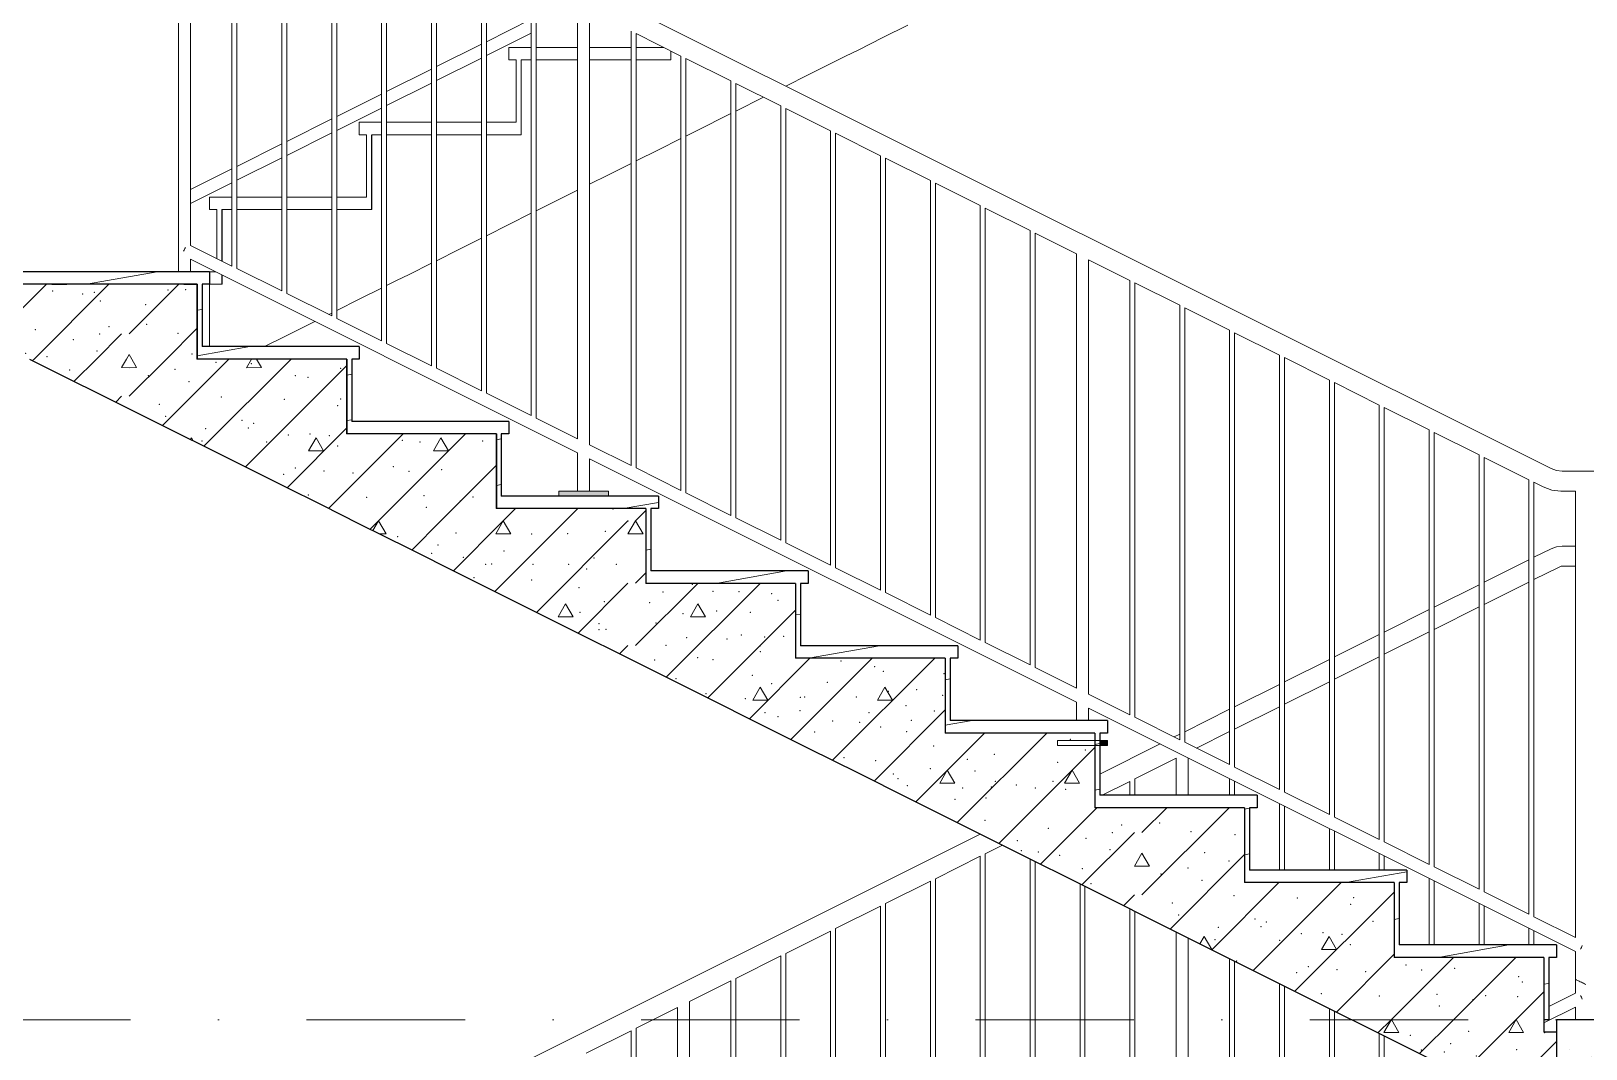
# Model space of a CAD drawing. Header units: millimetres. Extents: x 18162 to 7085488, y 72188 to 247925.
# Drawn here: x 3666371 to 3669488, y 119059 to 121101 of the extents above; entities that cross this region are included whole.
import ezdxf

# ---------------------------------------------------------------- set-up
doc = ezdxf.new("R2010")
doc.units = ezdxf.units.MM
doc.header["$MEASUREMENT"] = 0
doc.linetypes.add('Dot & Dashed', pattern=[670.277762, 317.5, -176.388889, 0, -176.388874])
for name, color, linetype in [('Interior - Stair & Railing', 7, 'Continuous'), ('Structural - Bearing', 7, 'Continuous'), ('Structural - Stair & Railing', 7, 'Continuous')]:
    doc.layers.add(name, color=color, linetype=linetype)
pattern_1 = [(10, (3761974.73, 95118.01), (-15.628336, 88.632695), [])]

# ---------------------------------------------------------------- blocks, each defined once
blk = doc.blocks.new('*X857', base_point=(3761974.7, 95118))
at = {"layer": 'Structural - Stair & Railing', "color": 7, "linetype": 'Continuous', "lineweight": 9}
for p, q in [((3666374.5, 120440), (3666377.5, 120443)), ((3666457.8, 120398.4), (3666502.5, 120443)), ((3666552.9, 120425.8), (3666562.9, 120443)), ((3666568, 120368.4), (3666642.6, 120443)), ((3666583.1, 120425.8), (3666573.1, 120443)), ((3666634.6, 120310), (3666767.6, 120443)), ((3666717.9, 120268.3), (3666892.6, 120443)), ((3666813, 120443), (3666803.1, 120425.7)), ((3666833.1, 120425.8), (3666823.1, 120443)), ((3666568, 120425.7), (3666552.9, 120425.8)), ((3666568, 120425.7), (3666583.1, 120425.8)), ((3666801.3, 120226.7), (3667004, 120429.4)), ((3666803.1, 120425.7), (3666833.1, 120425.8)), ((3666541.2, 120356.7), (3666552.9, 120368.4)), ((3666691.1, 120281.7), (3666693, 120285.1)), ((3666693, 120285.1), (3666696.5, 120279)), ((3666884.6, 120185), (3667004, 120304.4)), ((3666927.9, 120259.1), (3666943, 120285.1)), ((3666943, 120285.1), (3666957.9, 120259.1)), ((3666967.9, 120143.3), (3667117.6, 120293)), ((3667068, 120118.4), (3667242.6, 120293)), ((3667177.9, 120259.1), (3667193, 120285.1)), ((3667193, 120285.1), (3667207.9, 120259.1)), ((3666957.9, 120259.1), (3666927.9, 120259.1)), ((3667207.9, 120259.1), (3667177.9, 120259.1)), ((3667193, 120118.4), (3667304, 120229.4)), ((3667318, 120118.4), (3667342.6, 120143)), ((3667443, 120118.4), (3667467.6, 120143)), ((3667583.1, 120118.4), (3667604, 120139.2)), ((3667051.3, 120101.6), (3667068, 120118.4)), ((3667068, 120118.4), (3667056.8, 120098.9)), ((3667083.1, 120092.4), (3667068, 120118.4)), ((3667069.8, 120092.4), (3667083.1, 120092.4)), ((3667134.6, 120060), (3667193, 120118.4)), ((3667217.9, 120018.3), (3667318, 120118.4)), ((3667301.3, 119976.6), (3667443, 120118.4)), ((3667318, 120118.4), (3667303.1, 120092.4)), ((3667303.1, 120092.4), (3667333.1, 120092.4)), ((3667333.1, 120092.4), (3667318, 120118.4)), ((3667384.6, 119935), (3667568, 120118.4)), ((3667568, 120092.4), (3667583.1, 120118.4)), ((3667583.1, 120092.4), (3667568, 120092.4)), ((3667598.3, 120092.4), (3667583.1, 120118.4)), ((3667583.1, 120092.4), (3667598.3, 120092.4)), ((3667583.1, 119993.4), (3667604, 120014.2)), ((3667467.9, 119893.3), (3667568, 119993.4)), ((3667583.1, 119868.4), (3667707.8, 119993)), ((3667644.7, 119804.9), (3667832.8, 119993)), ((3667427.9, 119925.7), (3667443, 119951.8)), ((3667443, 119951.8), (3667457.9, 119925.7)), ((3667693, 119925.7), (3667708.1, 119951.8)), ((3667708.1, 119951.8), (3667723.1, 119925.7)), ((3667728, 119763.3), (3667904, 119939.2)), ((3667457.9, 119925.7), (3667427.9, 119925.7)), ((3667723.1, 119925.7), (3667693, 119925.7)), ((3667551.3, 119851.6), (3667568, 119868.4)), ((3667811.3, 119721.6), (3667932.8, 119843)), ((3667894.7, 119679.9), (3668057.8, 119843)), ((3667978, 119638.3), (3668182.8, 119843)), ((3667833.1, 119785.1), (3667818.2, 119759)), ((3667848.3, 119759.1), (3667833.1, 119785.1)), ((3668083.1, 119785.1), (3668068.2, 119759)), ((3668098.3, 119759.1), (3668083.1, 119785.1)), ((3667818.2, 119759), (3667848.3, 119759.1)), ((3668068.2, 119759), (3668098.3, 119759.1)), ((3668061.3, 119596.6), (3668204, 119739.2)), ((3668144.7, 119554.9), (3668282.8, 119693)), ((3668228, 119513.3), (3668407.8, 119693)), ((3668311.3, 119471.6), (3668504, 119664.2)), ((3668193, 119592.4), (3668208.1, 119618.4)), ((3668223.1, 119592.4), (3668193, 119592.4)), ((3668208.1, 119618.4), (3668223.1, 119592.4)), ((3668443, 119592.4), (3668458.1, 119618.4)), ((3668473.1, 119592.4), (3668443, 119592.4)), ((3668458.1, 119618.4), (3668473.1, 119592.4)), ((3668394.7, 119429.9), (3668507.8, 119543)), ((3668598.3, 119368.4), (3668772.9, 119543)), ((3668598.3, 119493.4), (3668647.9, 119543)), ((3668478, 119388.3), (3668583.1, 119493.4)), ((3668583.1, 119425.7), (3668598.3, 119451.7)), ((3668613.4, 119425.7), (3668598.3, 119451.7)), ((3668654.8, 119299.9), (3668804, 119449.1)), ((3668598.3, 119425.7), (3668583.1, 119425.7)), ((3668598.3, 119425.7), (3668613.4, 119425.7)), ((3668738.1, 119258.2), (3668872.9, 119393)), ((3668821.4, 119216.6), (3668997.9, 119393)), ((3668904.8, 119174.9), (3669104, 119374.1)), ((3668561.3, 119346.6), (3668583.1, 119368.4)), ((3668714.5, 119270), (3668723.3, 119285.1)), ((3668723.3, 119285.1), (3668738.2, 119259)), ((3668958.1, 119259.1), (3668973.3, 119285.1)), ((3668973.3, 119285.1), (3668988.2, 119259)), ((3668738.2, 119259), (3668736.5, 119259)), ((3668988.2, 119259), (3668958.1, 119259.1)), ((3668988.1, 119133.2), (3669104, 119249.1)), ((3669098.3, 119118.4), (3669222.9, 119243)), ((3669223.3, 119118.4), (3669347.9, 119243)), ((3669348.3, 119118.4), (3669404, 119174.1)), ((3669071.4, 119091.6), (3669098.3, 119118.4)), ((3669098.3, 119118.4), (3669083.4, 119092.4)), ((3669083.4, 119092.4), (3669113.4, 119092.4)), ((3669113.4, 119092.4), (3669098.3, 119118.4)), ((3669154.8, 119049.9), (3669223.3, 119118.4)), ((3669238.1, 119008.2), (3669348.3, 119118.4)), ((3669348.3, 119118.4), (3669333.4, 119092.4)), ((3669333.4, 119092.4), (3669363.4, 119092.4)), ((3669363.4, 119092.4), (3669348.3, 119118.4)), ((3669321.4, 118966.6), (3669429.1, 119074.2)), ((3669404.8, 118924.9), (3669429.1, 118949.2))]:
    blk.add_line(p, q, dxfattribs=at)
for p in [(3666742.4, 120436.1), (3666813.2, 120433.6), (3666448.8, 120421), (3666448.8, 120421), (3666606.5, 120410), (3666660, 120422.2), (3666901.1, 120409.8), (3666926.4, 120406.4), (3666992.3, 120424.5), (3666688.2, 120397.8), (3666628.8, 120352), (3666752.6, 120366.6), (3666879.2, 120362.4), (3666986.1, 120349.6), (3666992.3, 120362.7), (3666641.5, 120327.9), (3666794.5, 120320.2), (3666817.7, 120314), (3666714.1, 120278.5), (3666721.5, 120303.3), (3666806.8, 120304.7), (3666843.9, 120276.9), (3666887.2, 120290.8), (3666930.7, 120292.6), (3666969.1, 120289.3), (3667115.9, 120280), (3667151.4, 120276.9), (3667276.6, 120278.5), (3666985.8, 120268.7), (3666877.9, 120212), (3666901.3, 120224.2), (3666958.8, 120218.4), (3667016.6, 120214.5), (3667097.4, 120227.5), (3667128.8, 120217.8), (3667128.8, 120217.8), (3667194.7, 120221.3), (3666927.4, 120170.3), (3667044, 120165.7), (3667159.2, 120168.8), (3667231.7, 120158.5), (3667257.1, 120166.5), (3667163.8, 120145.6), (3667537.9, 120142), (3667223.3, 120094.4), (3667375.2, 120091.8), (3667447.4, 120093), (3667522.3, 120097.5), (3667568, 120118.4), (3667568, 120118.4), (3667568, 120118.4), (3667583.1, 120118.4), (3667583.1, 120118.4), (3667583.1, 120118.4), (3667106.1, 120086.7), (3667187.1, 120070), (3667319.2, 120057.8), (3667174.3, 120053.2), (3667238.2, 120045.2), (3667282.6, 120031.6), (3667294.6, 120031.8), (3667377.3, 120031.6), (3667449.4, 120031.6), (3667499.6, 120043.9), (3667544.4, 120031.6), (3667259.3, 120004.3), (3667374.7, 120000.1), (3667485.2, 120021.8), (3667469.8, 119984.7), (3667638.2, 119975.5), (3667697, 119991.1), (3667738.5, 119976.9), (3667790.3, 119976.6), (3667855.9, 119972.7), (3667471.7, 119934.8), (3667520.7, 119956.6), (3667611.2, 119954.1), (3667678.1, 119932.2), (3667745.8, 119938), (3667813.4, 119934.8), (3667868.9, 119959.2), (3667510, 119912), (3667523.9, 119901.2), (3667624.2, 119913.6), (3667510.1, 119900.3), (3667685.7, 119884.2), (3667766.6, 119881.6), (3667795.3, 119889.7), (3667842.1, 119885.8), (3667879.9, 119886.8), (3667621.6, 119839.4), (3667644.3, 119868.8), (3667707.6, 119844), (3667738.2, 119840.4), (3667832.8, 119867.2), (3667833.5, 119855.9), (3667817.1, 119808.8), (3667995.2, 119837.7), (3668062.8, 119825.9), (3668080, 119816.9), (3668201.3, 119812), (3667664, 119802.1), (3667744.4, 119779.7), (3667855.9, 119791.8), (3667967.3, 119794.8), (3668090.2, 119776.4), (3668146.9, 119780.2), (3667724.1, 119772.1), (3667803.1, 119762.2), (3667913.4, 119764.4), (3667922.4, 119765.2), (3668025.9, 119765.2), (3668125, 119748), (3668199, 119768.3), (3667842.7, 119733.6), (3667868.9, 119726.1), (3667912.5, 119737.7), (3667978, 119717.3), (3668032.1, 119714.2), (3668051, 119733.6), (3668136.2, 119718.1), (3668182.4, 119736.8), (3667942, 119695.2), (3668074.8, 119704.9), (3668126.4, 119695.7), (3668180.9, 119667.1), (3668454.5, 119680), (3668484.9, 119658.6), (3668001.1, 119643.8), (3668064.5, 119637.3), (3668173.9, 119621.8), (3668248.3, 119640.3), (3668302.1, 119649.9), (3668429.3, 119633.9), (3668099.8, 119610.7), (3668109.5, 119601.2), (3668263.9, 119616.9), (3668304.1, 119595.8), (3668420, 119595.8), (3668128.3, 119587.7), (3668223.8, 119559.8), (3668239.2, 119582.9), (3668285.6, 119562.8), (3668296.4, 119584.4), (3668346.2, 119588.6), (3668384.5, 119582.9), (3668445.1, 119579.8), (3668283.9, 119517.9), (3668410.5, 119501.8), (3668557.6, 119508.2), (3668633.5, 119512.5), (3668348.5, 119476.8), (3668486.3, 119482), (3668539, 119493.3), (3668696.5, 119494.8), (3668784.7, 119489.2), (3668356.8, 119457), (3668390.6, 119454.6), (3668433.6, 119447.6), (3668534.1, 119459.2), (3668724.3, 119453.1), (3668772.7, 119436), (3668479, 119420.9), (3668479, 119420.9), (3668636.7, 119410), (3668690.3, 119422.2), (3668496.4, 119390.8), (3668718.4, 119397.8), (3668659.1, 119352), (3668782.8, 119366.6), (3668909.5, 119362.3), (3669016.4, 119349.5), (3669022.5, 119362.6), (3668671.7, 119327.9), (3668824.7, 119320.2), (3668847.9, 119314), (3669061.2, 119315.6), (3668744.4, 119278.5), (3668751.7, 119303.3), (3668837.1, 119304.7), (3668917.5, 119290.8), (3668961, 119292.6), (3668999.4, 119289.3), (3668874.2, 119276.9), (3669016.1, 119268.6), (3668788.2, 119235.7), (3668931.5, 119224.1), (3668989, 119218.4), (3669127.6, 119227.5), (3669159, 119217.7), (3669159, 119217.7), (3669225, 119221.3), (3668908.2, 119212), (3669046.9, 119214.5), (3669353.2, 119204.3), (3669361, 119193.5), (3668957.6, 119170.3), (3669074.2, 119165.6), (3669189.4, 119168.7), (3669261.9, 119158.5), (3669287.4, 119166.4), (3669351.7, 119164.1), (3669194.1, 119145.6), (3669253.5, 119094.4), (3669405.5, 119091.8), (3669136.3, 119086.7), (3669217.4, 119070), (3669158.5, 119057.3), (3669204.5, 119053.2), (3669268.5, 119045.1), (3669312.8, 119031.6), (3669324.9, 119031.8), (3669349.5, 119057.7), (3669407.6, 119031.6), (3669251.2, 119012.5), (3669289.5, 119004.3), (3669405, 119000.1), (3669366.6, 118954.7)]:
    blk.add_point(p, dxfattribs=at)
blk = doc.blocks.new('*X858', base_point=(3761974.7, 95118))
at = {"layer": 'Structural - Stair & Railing', "color": 7, "linetype": 'Continuous', "lineweight": 9}
for p, q in [((3665429.1, 120509.7), (3665512.4, 120593)), ((3665552.9, 120493.4), (3665652.5, 120593)), ((3665627.5, 120443), (3665777.5, 120593)), ((3665662.8, 120592.4), (3665663.1, 120593)), ((3665692.8, 120592.4), (3665662.8, 120592.4)), ((3665692.5, 120593), (3665692.8, 120592.4)), ((3665752.5, 120443), (3665902.5, 120593)), ((3665877.5, 120443), (3666027.5, 120593)), ((3665912.8, 120592.4), (3665913.1, 120593)), ((3665942.8, 120592.4), (3665912.8, 120592.4)), ((3665942.5, 120593), (3665942.8, 120592.4)), ((3666002.5, 120443), (3666152.5, 120593)), ((3666127.5, 120443), (3666277.5, 120593)), ((3666162.8, 120592.4), (3666163.1, 120593)), ((3666192.8, 120592.4), (3666162.8, 120592.4)), ((3666192.5, 120593), (3666192.8, 120592.4)), ((3666252.5, 120443), (3666402.5, 120593)), ((3666377.5, 120443), (3666527.5, 120593)), ((3666412.8, 120592.4), (3666413.1, 120593)), ((3666442.8, 120592.4), (3666412.8, 120592.4)), ((3666442.5, 120593), (3666442.8, 120592.4)), ((3666568, 120493.4), (3666667.6, 120593)), ((3666677.9, 120592.4), (3666678.2, 120593)), ((3666704, 120592.4), (3666677.9, 120592.4)), ((3665487.4, 120443), (3665537.8, 120493.4)), ((3666502.5, 120443), (3666552.9, 120493.4)), ((3666642.6, 120443), (3666704, 120504.4)), ((3665547.8, 120443), (3665552.9, 120451.8)), ((3665558, 120443), (3665552.9, 120451.8)), ((3665802.9, 120451.8), (3665797.9, 120443)), ((3665808, 120443), (3665802.9, 120451.8)), ((3666052.9, 120451.8), (3666047.9, 120443)), ((3666058, 120443), (3666052.9, 120451.8)), ((3666302.9, 120451.8), (3666297.9, 120443)), ((3666308, 120443), (3666302.9, 120451.8)), ((3666562.9, 120443), (3666568, 120451.8)), ((3666573.1, 120443), (3666568, 120451.8))]:
    blk.add_line(p, q, dxfattribs=at)
for p in [(3665689.1, 120592.2), (3666098, 120587.7), (3666316, 120588.6), (3665459.6, 120573.6), (3665483.1, 120576.6), (3665495.2, 120559.7), (3665630.7, 120581.6), (3665665.9, 120581.9), (3665725.3, 120581.4), (3665798.6, 120579.3), (3665845.8, 120567.5), (3665918.3, 120581.9), (3666051.3, 120559.7), (3666193.5, 120559.8), (3666209, 120582.9), (3666255.3, 120562.8), (3666266.1, 120584.5), (3666354.2, 120582.9), (3666414.9, 120579.8), (3666474.7, 120573.6), (3666498.2, 120576.6), (3666510.3, 120559.7), (3666645.9, 120581.6), (3666681.1, 120581.9), (3665586.2, 120552), (3665777.2, 120530.8), (3665882.3, 120545.9), (3665918.8, 120550.2), (3666152.8, 120524.4), (3666601.3, 120552), (3665493.6, 120493.3), (3665512.3, 120508.2), (3665588.1, 120512.6), (3665651.1, 120494.8), (3665964.7, 120499.5), (3666030.4, 120518), (3666057.5, 120493.3), (3666210.2, 120493.2), (3666253.6, 120518), (3666380.3, 120501.9), (3666508.7, 120493.3), (3666527.4, 120508.2), (3666603.3, 120512.6), (3666666.2, 120494.8), (3665441, 120482), (3665739.3, 120489.2), (3665774.2, 120482), (3665820.1, 120462.2), (3665874.8, 120492.2), (3665906.1, 120471.6), (3666076, 120463.4), (3666108.5, 120462.4), (3666318.2, 120476.8), (3666456.1, 120482), (3665488.7, 120459.2), (3665678.9, 120453.1), (3665834.9, 120451.7), (3665935.1, 120446.7), (3665948.6, 120458.2), (3666216.7, 120456.2), (3666326.5, 120457), (3666360.4, 120454.6), (3666403.4, 120447.6), (3666503.8, 120459.2), (3666694, 120453.1)]:
    blk.add_point(p, dxfattribs=at)

msp = doc.modelspace()

# ---------------------------------------------------------------- hatches: boundary and pattern name
at = {"layer": 'Interior - Stair & Railing', "linetype": 'Continuous', "lineweight": 9}
for points in [[(3667429.1, 120178), (3667429.1, 120168), (3667529.1, 120168), (3667529.1, 120178)], [(3668504.1, 119678), (3668504, 119678), (3668504, 119668), (3668504.1, 119668)], [(3668529.1, 119678), (3668514.1, 119678), (3668514.1, 119668), (3668529.1, 119668)]]:
    msp.add_hatch(color=7, dxfattribs=at).paths.add_polyline_path(points)
at = {"layer": 'Structural - Bearing', "linetype": 'Continuous', "lineweight": 9}
h = msp.add_hatch(dxfattribs=at)
h.set_pattern_fill('Lightweight_Concrete_0003', style=0, pattern_type=2)
h.set_pattern_definition([(0, (3761974.7, 95118), (0, 779.423), [48.75, -401.25]), (0, (3762199.7, 95507.7), (0, 779.423), [48.75, -401.25]), (60, (3761974.7, 95118), (-675, 389.7114), [48.75, -401.25]), (60, (3762424.7, 95118), (-675, 389.7114), [48.75, -401.25]), (120, (3762023.5, 95118), (675, 389.7114), [48.75, -401.25]), (120, (3762473.5, 95118), (675, 389.7114), [48.75, -401.25]), (0, (3761974.73, 95193), (0, 150), [0, -150, 0, -225]), (45, (3762049.73, 95193), (-106.06602, 106.06602), [0, -112.5, 0, -187.5])])
h.paths.add_polyline_path([(3669429.1, 119118), (3669429.1, 119018), (3676379.1, 119018), (3676379.1, 119118)])
at = {"layer": 'Structural - Stair & Railing', "linetype": 'Continuous', "lineweight": 9}
h = msp.add_hatch(dxfattribs=at)
h.set_pattern_fill('Wood_0003', style=0, pattern_type=2)
h.set_pattern_definition(pattern_1)
h.paths.add_polyline_path([(3665429.1, 120593), (3666729.1, 120593), (3666729.1, 120618), (3665429.1, 120618)])
h = msp.add_hatch(dxfattribs=at)
h.set_pattern_fill('Wood_0003', style=0, pattern_type=2)
h.set_pattern_definition(pattern_1)
h.paths.add_polyline_path([(3666714.1, 120593), (3666704.1, 120593), (3666704.1, 120468), (3666714.1, 120468)])
h = msp.add_hatch(dxfattribs=at)
h.set_pattern_fill('Wood_0003', style=0, pattern_type=2)
h.set_pattern_definition(pattern_1)
h.paths.add_polyline_path([(3666704.1, 120443), (3667029.1, 120443), (3667029.1, 120468), (3666704.1, 120468)])
h = msp.add_hatch(dxfattribs=at)
h.set_pattern_fill('Wood_0003', style=0, pattern_type=2)
h.set_pattern_definition(pattern_1)
h.paths.add_polyline_path([(3667014.1, 120443), (3667004.1, 120443), (3667004.1, 120318), (3667014.1, 120318)])
h = msp.add_hatch(dxfattribs=at)
h.set_pattern_fill('Wood_0003', style=0, pattern_type=2)
h.set_pattern_definition(pattern_1)
h.paths.add_polyline_path([(3667004.1, 120318), (3667004.1, 120293), (3667329.1, 120293), (3667329.1, 120318)])
h = msp.add_hatch(dxfattribs=at)
h.set_pattern_fill('Wood_0003', style=0, pattern_type=2)
h.set_pattern_definition(pattern_1)
h.paths.add_polyline_path([(3667314.1, 120293), (3667304.1, 120293), (3667304.1, 120168), (3667314.1, 120168)])
h = msp.add_hatch(dxfattribs=at)
h.set_pattern_fill('Wood_0003', style=0, pattern_type=2)
h.set_pattern_definition(pattern_1)
h.paths.add_polyline_path([(3667304.1, 120168), (3667304.1, 120143), (3667629.1, 120143), (3667629.1, 120168)])
h = msp.add_hatch(dxfattribs=at)
h.set_pattern_fill('Wood_0003', style=0, pattern_type=2)
h.set_pattern_definition(pattern_1)
h.paths.add_polyline_path([(3667614.1, 120143), (3667604.1, 120143), (3667604.1, 120018), (3667614.1, 120018)])
h = msp.add_hatch(dxfattribs=at)
h.set_pattern_fill('Wood_0003', style=0, pattern_type=2)
h.set_pattern_definition(pattern_1)
h.paths.add_polyline_path([(3667604.1, 119993), (3667929.1, 119993), (3667929.1, 120018), (3667604.1, 120018)])
h = msp.add_hatch(dxfattribs=at)
h.set_pattern_fill('Wood_0003', style=0, pattern_type=2)
h.set_pattern_definition(pattern_1)
h.paths.add_polyline_path([(3667914.1, 119993), (3667904.1, 119993), (3667904.1, 119868), (3667914.1, 119868)])
h = msp.add_hatch(dxfattribs=at)
h.set_pattern_fill('Wood_0003', style=0, pattern_type=2)
h.set_pattern_definition(pattern_1)
h.paths.add_polyline_path([(3667904.1, 119843), (3668229.1, 119843), (3668229.1, 119868), (3667904.1, 119868)])
h = msp.add_hatch(dxfattribs=at)
h.set_pattern_fill('Wood_0003', style=0, pattern_type=2)
h.set_pattern_definition(pattern_1)
h.paths.add_polyline_path([(3668214.1, 119843), (3668204.1, 119843), (3668204.1, 119718), (3668214.1, 119718)])
h = msp.add_hatch(dxfattribs=at)
h.set_pattern_fill('Wood_0003', style=0, pattern_type=2)
h.set_pattern_definition(pattern_1)
h.paths.add_polyline_path([(3668204.1, 119693), (3668529.1, 119693), (3668529.1, 119718), (3668204.1, 119718)])
h = msp.add_hatch(dxfattribs=at)
h.set_pattern_fill('Wood_0003', style=0, pattern_type=2)
h.set_pattern_definition(pattern_1)
h.paths.add_polyline_path([(3668514.1, 119693), (3668504.1, 119693), (3668504.1, 119568), (3668514.1, 119568)])
h = msp.add_hatch(dxfattribs=at)
h.set_pattern_fill('Wood_0003', style=0, pattern_type=2)
h.set_pattern_definition(pattern_1)
h.paths.add_polyline_path([(3668504.1, 119568), (3668504.1, 119543), (3668829.1, 119543), (3668829.1, 119568)])
h = msp.add_hatch(dxfattribs=at)
h.set_pattern_fill('Wood_0003', style=0, pattern_type=2)
h.set_pattern_definition(pattern_1)
h.paths.add_polyline_path([(3668814.1, 119543), (3668804.1, 119543), (3668804.1, 119418), (3668814.1, 119418)])
h = msp.add_hatch(dxfattribs=at)
h.set_pattern_fill('Wood_0003', style=0, pattern_type=2)
h.set_pattern_definition(pattern_1)
h.paths.add_polyline_path([(3668804.1, 119393), (3669129.1, 119393), (3669129.1, 119418), (3668804.1, 119418)])
h = msp.add_hatch(dxfattribs=at)
h.set_pattern_fill('Wood_0003', style=0, pattern_type=2)
h.set_pattern_definition(pattern_1)
h.paths.add_polyline_path([(3669114.1, 119393), (3669104.1, 119393), (3669104.1, 119268), (3669114.1, 119268)])
h = msp.add_hatch(dxfattribs=at)
h.set_pattern_fill('Wood_0003', style=0, pattern_type=2)
h.set_pattern_definition(pattern_1)
h.paths.add_polyline_path([(3669104.1, 119243), (3669429.1, 119243), (3669429.1, 119268), (3669104.1, 119268)])
h = msp.add_hatch(dxfattribs=at)
h.set_pattern_fill('Wood_0003', style=0, pattern_type=2)
h.set_pattern_definition(pattern_1)
h.paths.add_polyline_path([(3669414.1, 119243), (3669404.1, 119243), (3669404.1, 119118), (3669414.1, 119118)])

# ---------------------------------------------------------------- linework, layer by layer
at = {"color": 8, "linetype": 'Dot & Dashed', "lineweight": 13}
msp.add_line((3658879.3, 119118), (3689916.5, 119118), dxfattribs=at)
at = {"layer": 'Interior - Stair & Railing', "color": 7, "linetype": 'Continuous', "lineweight": 9}
for p, q in [((3669418.5, 120223.3), (3666739.6, 121562.7)), ((3666667.1, 120618), (3666667.1, 121527.9)), ((3666691.1, 120671), (3666691.1, 121527.9)), ((3666774.1, 120629.5), (3666774.1, 121500.8)), ((3666784.1, 120624.5), (3666784.1, 121495.8)), ((3666874.1, 120579.5), (3666874.1, 121450.8)), ((3666884.1, 120574.5), (3666884.1, 121445.8)), ((3666974.1, 120529.5), (3666974.1, 121400.8)), ((3666984.1, 120524.5), (3666984.1, 121395.8)), ((3667074.1, 120479.5), (3667074.1, 121350.8)), ((3667084.1, 120474.5), (3667084.1, 121345.8)), ((3667174.1, 120429.5), (3667174.1, 121300.8)), ((3667184.1, 120424.5), (3667184.1, 121295.8)), ((3667274.1, 120379.5), (3667274.1, 121250.8)), ((3667284.1, 120374.5), (3667284.1, 121245.8)), ((3667374.1, 120329.5), (3667374.1, 121200.8)), ((3667384.1, 120324.5), (3667384.1, 121195.8)), ((3667467.1, 120283), (3667467.1, 121154.3)), ((3667284.1, 121079.5), (3667374.1, 121124.5)), ((3667491.1, 120271), (3667491.1, 121142.3)), ((3667284.1, 121051.5), (3667374.1, 121096.5)), ((3667574.1, 120229.5), (3667574.1, 121100.8)), ((3667674.1, 121050.8), (3667584.1, 121095.8)), ((3667584.1, 120224.5), (3667584.1, 121095.8)), ((3667184.1, 121029.5), (3667274.1, 121074.5)), ((3667084.1, 120979.5), (3667174.1, 121024.5)), ((3667184.1, 121001.5), (3667274.1, 121046.5)), ((3667674.1, 120179.5), (3667674.1, 121050.8)), ((3667774.1, 121000.8), (3667684.1, 121045.8)), ((3667684.1, 120174.5), (3667684.1, 121045.8)), ((3667084.1, 120951.5), (3667174.1, 120996.5)), ((3667774.1, 120129.5), (3667774.1, 121000.8)), ((3667874.1, 120950.8), (3667784.1, 120995.8)), ((3667784.1, 120124.5), (3667784.1, 120995.8)), ((3666984.1, 120929.5), (3667074.1, 120974.5)), ((3666984.1, 120901.5), (3667074.1, 120946.5)), ((3667874.1, 120079.5), (3667874.1, 120950.8)), ((3667974.1, 120900.8), (3667884.1, 120945.8)), ((3667884.1, 120074.5), (3667884.1, 120945.8)), ((3666884.1, 120879.5), (3666974.1, 120924.5)), ((3667974.1, 120029.5), (3667974.1, 120900.8)), ((3666784.1, 120829.5), (3666874.1, 120874.5)), ((3666884.1, 120851.5), (3666974.1, 120896.5)), ((3668074.1, 120850.8), (3667984.1, 120895.8)), ((3667984.1, 120024.5), (3667984.1, 120895.8)), ((3666784.1, 120801.5), (3666874.1, 120846.5)), ((3668074.1, 119979.5), (3668074.1, 120850.8)), ((3668174.1, 120800.8), (3668084.1, 120845.8)), ((3668084.1, 119974.5), (3668084.1, 120845.8)), ((3666691.1, 120783), (3666774.1, 120824.5)), ((3666691.1, 120755), (3666774.1, 120796.5)), ((3668174.1, 119929.5), (3668174.1, 120800.8)), ((3668274.1, 120750.8), (3668184.1, 120795.8)), ((3668184.1, 119924.5), (3668184.1, 120795.8)), ((3668274.1, 119879.5), (3668274.1, 120750.8)), ((3668374.1, 120700.8), (3668284.1, 120745.8)), ((3668284.1, 119874.5), (3668284.1, 120745.8)), ((3668374.1, 119829.5), (3668374.1, 120700.8)), ((3668467.1, 120654.3), (3668384.1, 120695.8)), ((3668384.1, 119824.5), (3668384.1, 120695.8)), ((3666677.3, 120659.5), (3666678.1, 120661.1)), ((3666678.1, 120661.1), (3666679.1, 120663)), ((3666679.1, 120663), (3666680, 120664.9)), ((3666680, 120664.9), (3666680.8, 120666.5)), ((3666774.1, 120629.5), (3666691.1, 120671)), ((3668467.1, 119783), (3668467.1, 120654.3)), ((3667467.1, 120255), (3666691.1, 120643)), ((3666691.1, 120618), (3666691.1, 120643)), ((3666874.1, 120579.5), (3666784.1, 120624.5)), ((3668574.1, 120600.8), (3668491.1, 120642.3)), ((3668491.1, 119771), (3668491.1, 120642.3)), ((3668574.1, 119729.5), (3668574.1, 120600.8)), ((3668674.1, 120550.8), (3668584.1, 120595.8)), ((3668584.1, 119724.5), (3668584.1, 120595.8)), ((3666974.1, 120529.5), (3666884.1, 120574.5)), ((3667074.1, 120479.5), (3666984.1, 120524.5)), ((3668674.1, 119679.5), (3668674.1, 120550.8)), ((3668774.1, 120500.8), (3668684.1, 120545.8)), ((3668684.1, 119674.5), (3668684.1, 120545.8)), ((3668774.1, 119629.5), (3668774.1, 120500.8)), ((3668874.1, 120450.8), (3668784.1, 120495.8)), ((3668784.1, 119624.5), (3668784.1, 120495.8)), ((3667174.1, 120429.5), (3667084.1, 120474.5)), ((3668874.1, 119579.5), (3668874.1, 120450.8)), ((3668974.1, 120400.8), (3668884.1, 120445.8)), ((3668884.1, 119574.5), (3668884.1, 120445.8)), ((3667274.1, 120379.5), (3667184.1, 120424.5)), ((3668974.1, 119529.5), (3668974.1, 120400.8)), ((3667374.1, 120329.5), (3667284.1, 120374.5)), ((3669074.1, 120350.8), (3668984.1, 120395.8)), ((3668984.1, 119524.5), (3668984.1, 120395.8)), ((3669074.1, 119479.5), (3669074.1, 120350.8)), ((3669174.1, 120300.8), (3669084.1, 120345.8)), ((3669084.1, 119474.5), (3669084.1, 120345.8)), ((3667467.1, 120283), (3667384.1, 120324.5)), ((3669174.1, 119429.5), (3669174.1, 120300.8)), ((3669274.1, 120250.8), (3669184.1, 120295.8)), ((3669184.1, 119424.5), (3669184.1, 120295.8)), ((3667467.1, 120178), (3667467.1, 120255)), ((3667574.1, 120229.5), (3667491.1, 120271)), ((3669274.1, 119379.5), (3669274.1, 120250.8)), ((3669374.1, 120200.8), (3669284.1, 120245.8)), ((3669284.1, 119374.5), (3669284.1, 120245.8)), ((3668467.1, 119755), (3667491.1, 120243)), ((3667491.1, 120178), (3667491.1, 120243)), ((3667674.1, 120179.5), (3667584.1, 120224.5)), ((3669418.5, 120223.3), (3669429.1, 120219.4)), ((3669429.1, 120219.4), (3669440.3, 120218.1)), ((3669440.3, 120218.1), (3669554.1, 120218)), ((3669374.1, 119329.5), (3669374.1, 120200.8)), ((3669402.7, 120186.5), (3669384.1, 120195.8)), ((3669384.1, 119324.5), (3669384.1, 120195.8)), ((3669402.7, 120186.5), (3669419.8, 120180.3)), ((3667429.1, 120178), (3667429.1, 120168)), ((3667529.1, 120178), (3667429.1, 120178)), ((3667529.1, 120178), (3667529.1, 120168)), ((3667774.1, 120129.5), (3667684.1, 120174.5)), ((3669419.8, 120180.3), (3669437.9, 120178.2)), ((3669437.9, 120178.2), (3669467.1, 120178.1)), ((3669467.1, 119283), (3669467.1, 120178.1)), ((3667874.1, 120079.5), (3667784.1, 120124.5)), ((3667974.1, 120029.5), (3667884.1, 120074.5)), ((3669384.1, 120045.5), (3669418.5, 120062.7)), ((3669418.5, 120062.7), (3669429.1, 120066.6)), ((3669429.1, 120066.6), (3669440.3, 120067.9)), ((3669440.3, 120067.9), (3669467.1, 120067.9)), ((3669284.1, 119995.5), (3669374.1, 120040.5)), ((3669384.1, 120000.8), (3669434.3, 120025.9)), ((3669434.3, 120025.9), (3669438.3, 120027.4)), ((3669438.3, 120027.4), (3669442.6, 120027.9)), ((3669442.6, 120027.9), (3669467.1, 120027.9)), ((3668074.1, 119979.5), (3667984.1, 120024.5)), ((3669284.1, 119950.8), (3669374.1, 119995.8)), ((3668174.1, 119929.5), (3668084.1, 119974.5)), ((3669184.1, 119945.5), (3669274.1, 119990.5)), ((3669084.1, 119895.5), (3669174.1, 119940.5)), ((3669184.1, 119900.8), (3669274.1, 119945.8)), ((3668274.1, 119879.5), (3668184.1, 119924.5)), ((3668374.1, 119829.5), (3668284.1, 119874.5)), ((3668984.1, 119845.5), (3669074.1, 119890.5)), ((3669084.1, 119850.8), (3669174.1, 119895.8)), ((3668884.1, 119795.5), (3668974.1, 119840.5)), ((3668984.1, 119800.8), (3669074.1, 119845.8)), ((3668467.1, 119783), (3668384.1, 119824.5)), ((3668784.1, 119745.5), (3668874.1, 119790.5)), ((3668884.1, 119750.8), (3668974.1, 119795.8)), ((3668467.1, 119718), (3668467.1, 119755)), ((3668574.1, 119729.5), (3668491.1, 119771)), ((3668784.1, 119700.8), (3668874.1, 119745.8)), ((3669467.1, 119255), (3668491.1, 119743)), ((3668491.1, 119718), (3668491.1, 119743)), ((3668674.1, 119679.5), (3668584.1, 119724.5)), ((3668684.1, 119695.5), (3668774.1, 119740.5)), ((3668663, 119685), (3668674.1, 119690.5)), ((3668707.8, 119662.6), (3668774.1, 119695.8)), ((3668429.1, 119678), (3668429.1, 119668)), ((3668529.1, 119678), (3668429.1, 119678)), ((3668529.1, 119668), (3668429.1, 119668)), ((3668514.1, 119610.5), (3668635.1, 119671)), ((3668529.1, 119678), (3668529.1, 119668)), ((3668774.1, 119629.5), (3668684.1, 119674.5)), ((3668584.1, 119600.8), (3668667.1, 119642.3)), ((3668667.1, 119568), (3668667.1, 119642.3)), ((3668691.1, 119568), (3668691.1, 119643)), ((3668874.1, 119579.5), (3668784.1, 119624.5)), ((3668504, 119605.5), (3668504.1, 119605.5)), ((3668518.5, 119568), (3668574.1, 119595.8)), ((3668574.1, 119568), (3668574.1, 119595.8)), ((3668584.1, 119568), (3668584.1, 119600.8)), ((3668774.1, 119568), (3668774.1, 119601.5)), ((3668784.1, 119568), (3668784.1, 119596.5)), ((3668504, 119560.7), (3668504.1, 119560.8)), ((3668974.1, 119529.5), (3668884.1, 119574.5)), ((3668874.1, 119418), (3668874.1, 119551.5)), ((3668884.1, 119418), (3668884.1, 119546.5)), ((3668974.1, 119418), (3668974.1, 119501.5)), ((3669074.1, 119479.5), (3668984.1, 119524.5)), ((3668984.1, 119418), (3668984.1, 119496.5)), ((3666739.6, 118723.3), (3668273.8, 119490.4)), ((3668284.1, 119450.8), (3668318.5, 119468)), ((3669174.1, 119429.5), (3669084.1, 119474.5)), ((3668184.1, 119400.8), (3668274.1, 119445.8)), ((3668274.1, 118574.5), (3668274.1, 119445.8)), ((3668284.1, 118579.5), (3668284.1, 119450.8)), ((3668374.1, 118624.5), (3668374.1, 119440.3)), ((3668384.1, 118629.5), (3668384.1, 119435.3)), ((3669074.1, 119418), (3669074.1, 119451.5)), ((3669084.1, 119418), (3669084.1, 119446.5)), ((3669274.1, 119379.5), (3669184.1, 119424.5)), ((3668084.1, 119350.8), (3668174.1, 119395.8)), ((3668174.1, 118524.5), (3668174.1, 119395.8)), ((3668184.1, 118529.5), (3668184.1, 119400.8)), ((3668474.1, 118674.5), (3668474.1, 119390.3)), ((3668484.1, 118679.5), (3668484.1, 119385.3)), ((3669174.1, 119268), (3669174.1, 119401.5)), ((3669184.1, 119268), (3669184.1, 119396.5)), ((3669374.1, 119329.5), (3669284.1, 119374.5)), ((3667984.1, 119300.8), (3668074.1, 119345.8)), ((3668074.1, 118474.5), (3668074.1, 119345.8)), ((3668084.1, 118479.5), (3668084.1, 119350.8)), ((3668574.1, 118724.5), (3668574.1, 119340.3)), ((3669274.1, 119268), (3669274.1, 119351.5)), ((3669284.1, 119268), (3669284.1, 119346.5)), ((3668584.1, 118729.5), (3668584.1, 119335.3)), ((3669467.1, 119283), (3669384.1, 119324.5)), ((3667884.1, 119250.8), (3667974.1, 119295.8)), ((3667974.1, 118424.5), (3667974.1, 119295.8)), ((3667984.1, 118429.5), (3667984.1, 119300.8)), ((3668667.1, 118771), (3668667.1, 119293.8)), ((3668691.1, 118783), (3668691.1, 119281.8)), ((3669374.1, 119268), (3669374.1, 119301.5)), ((3669384.1, 119268), (3669384.1, 119296.5)), ((3667884.1, 118379.5), (3667884.1, 119250.8)), ((3669467.1, 119199), (3669467.1, 119255)), ((3669477.3, 119259.5), (3669478.1, 119261.1)), ((3669478.1, 119261.1), (3669479.1, 119263)), ((3669479.1, 119263), (3669480, 119264.9)), ((3669480, 119264.9), (3669480.8, 119266.5)), ((3667784.1, 119200.8), (3667874.1, 119245.8)), ((3667874.1, 118374.5), (3667874.1, 119245.8)), ((3668774.1, 118824.5), (3668774.1, 119240.3)), ((3668784.1, 118829.5), (3668784.1, 119235.3)), ((3667691.1, 119154.3), (3667774.1, 119195.8)), ((3667774.1, 118324.5), (3667774.1, 119195.8)), ((3667784.1, 118329.5), (3667784.1, 119200.8)), ((3668874.1, 118874.5), (3668874.1, 119190.3)), ((3668884.1, 118879.5), (3668884.1, 119185.3)), ((3669467.1, 119171), (3669467.1, 119199)), ((3669467.1, 119199), (3669467.2, 119198.9)), ((3669467.2, 119198.9), (3669467.8, 119198.6)), ((3669467.8, 119198.6), (3669468.7, 119198.2)), ((3669468.7, 119198.2), (3669469.9, 119197.6)), ((3669469.9, 119197.6), (3669471.3, 119196.9)), ((3669471.3, 119196.9), (3669473.1, 119196)), ((3669473.1, 119196), (3669475, 119195.1)), ((3669475, 119195.1), (3669477, 119194)), ((3669477, 119194), (3669479.1, 119193)), ((3669479.1, 119193), (3669481.1, 119192)), ((3669481.1, 119192), (3669483.2, 119191)), ((3669483.2, 119191), (3669485.1, 119190)), ((3669485.1, 119190), (3669486.8, 119189.1)), ((3669486.8, 119189.1), (3669488.2, 119188.4)), ((3667691.1, 118283), (3667691.1, 119154.3)), ((3669414.1, 119144.5), (3669467.1, 119171)), ((3669477.3, 119166.5), (3669478.1, 119164.9)), ((3669478.1, 119164.9), (3669479.1, 119163)), ((3669479.1, 119163), (3669480, 119161.1)), ((3669480, 119161.1), (3669480.8, 119159.5)), ((3667584.1, 119100.8), (3667667.1, 119142.3)), ((3667667.1, 118271), (3667667.1, 119142.3)), ((3668974.1, 118924.5), (3668974.1, 119140.3)), ((3668984.1, 118929.5), (3668984.1, 119135.3)), ((3669404, 119111.5), (3669467.1, 119143)), ((3669404, 119139.4), (3669404.1, 119139.5)), ((3669467.1, 119118), (3669467.1, 119143)), ((3667484.1, 119050.8), (3667574.1, 119095.8)), ((3667574.1, 118224.5), (3667574.1, 119095.8)), ((3667584.1, 118229.5), (3667584.1, 119100.8)), ((3669074.1, 118974.5), (3669074.1, 119090.3)), ((3669084.1, 118979.5), (3669084.1, 119085.3))]:
    msp.add_line(p, q, dxfattribs=at)
at = {"layer": 'Structural - Bearing', "color": 7, "linetype": 'Continuous', "lineweight": 25}
msp.add_line((3669429.1, 119118), (3669429.1, 119093), dxfattribs=at)
at = {"layer": 'Structural - Bearing', "color": 7, "linetype": 'Continuous', "lineweight": 25, "flags": 128}
msp.add_lwpolyline([(3676379.1, 119118), (3671869.1, 119118), (3671829.1, 119118), (3669429.1, 119118)], dxfattribs=at)
at = {"layer": 'Structural - Stair & Railing', "color": 7, "linetype": 'Continuous', "lineweight": 9}
for p, q in [((3668029.1, 121062.8), (3668079.1, 121087.8)), ((3668079.1, 121087.8), (3668129.1, 121112.8)), ((3667374.1, 121068), (3667329.1, 121068)), ((3667329.1, 121043), (3667329.1, 121068)), ((3667467.1, 121068), (3667384.1, 121068)), ((3667574.1, 121068), (3667491.1, 121068)), ((3667639.6, 121068), (3667584.1, 121068)), ((3667654.1, 121043), (3667654.1, 121060.8)), ((3667654.2, 121043), (3667654.2, 121060.7)), ((3668004.1, 121050.3), (3668029.1, 121062.8)), ((3667344.1, 121043), (3667329.1, 121043)), ((3667344.1, 120918), (3667344.1, 121043)), ((3667354.1, 121043), (3667354.1, 120918)), ((3667354.2, 121043), (3667354.1, 121043)), ((3667354.2, 120893), (3667354.2, 121043)), ((3667374.1, 121043), (3667354.2, 121043)), ((3667467.1, 121043), (3667384.1, 121043)), ((3667574.1, 121043), (3667491.1, 121043)), ((3667654.1, 121043), (3667584.1, 121043)), ((3667654.2, 121043), (3667654.1, 121043)), ((3667929.1, 121012.8), (3668004.1, 121050.3)), ((3667884.3, 120990.4), (3667929.1, 121012.8)), ((3667784.1, 120940.3), (3667839.6, 120968)), ((3667704.1, 120900.3), (3667774.1, 120935.3)), ((3667074.1, 120918), (3667029.1, 120918)), ((3667029.1, 120893), (3667029.1, 120918)), ((3667174.1, 120918), (3667084.1, 120918)), ((3667274.1, 120918), (3667184.1, 120918)), ((3667344.1, 120918), (3667284.1, 120918)), ((3667354.1, 120893), (3667354.1, 120918)), ((3667684.1, 120890.3), (3667704.1, 120900.3)), ((3667044.1, 120893), (3667029.1, 120893)), ((3667044.1, 120768), (3667044.1, 120893)), ((3667054.1, 120893), (3667054.1, 120768)), ((3667054.2, 120743), (3667054.2, 120893)), ((3667074.1, 120893), (3667054.2, 120893)), ((3667174.1, 120893), (3667084.1, 120893)), ((3667274.1, 120893), (3667184.1, 120893)), ((3667354.1, 120893), (3667284.1, 120893)), ((3667354.2, 120893), (3667354.1, 120893)), ((3667629.1, 120862.8), (3667674.1, 120885.3)), ((3667584.1, 120840.3), (3667629.1, 120862.8)), ((3667491.1, 120793.8), (3667529.1, 120812.8)), ((3667529.1, 120812.8), (3667554.1, 120825.3)), ((3667554.1, 120825.3), (3667574.1, 120835.3)), ((3667429.1, 120762.8), (3667467.1, 120781.8)), ((3666774.1, 120768), (3666729.1, 120768)), ((3666729.1, 120743), (3666729.1, 120768)), ((3666744.1, 120743), (3666729.1, 120743)), ((3666744.1, 120644.5), (3666744.1, 120743)), ((3666754.1, 120743), (3666754.1, 120639.5)), ((3666754.2, 120743), (3666754.1, 120743)), ((3666754.2, 120639.4), (3666754.2, 120743)), ((3666774.1, 120743), (3666754.2, 120743)), ((3666874.1, 120768), (3666784.1, 120768)), ((3666874.1, 120743), (3666784.1, 120743)), ((3666974.1, 120768), (3666884.1, 120768)), ((3666974.1, 120743), (3666884.1, 120743)), ((3667044.1, 120768), (3666984.1, 120768)), ((3667054.1, 120743), (3666984.1, 120743)), ((3667054.1, 120743), (3667054.1, 120768)), ((3667054.2, 120743), (3667054.1, 120743)), ((3667384.1, 120740.3), (3667404.1, 120750.3)), ((3667404.1, 120750.3), (3667429.1, 120762.8)), ((3667284.1, 120690.3), (3667329.1, 120712.8)), ((3667329.1, 120712.8), (3667374.1, 120735.3)), ((3667254.1, 120675.3), (3667274.1, 120685.3)), ((3667184.1, 120640.3), (3667229.1, 120662.8)), ((3667229.1, 120662.8), (3667254.1, 120675.3)), ((3666741.1, 120618), (3666729.1, 120618)), ((3667129.1, 120612.8), (3667174.1, 120635.3)), ((3666754.1, 120593), (3666729.1, 120593)), ((3666729.1, 120468), (3666729.1, 120593)), ((3666754.1, 120593), (3666754.1, 120611.5)), ((3666754.1, 120593), (3666754.2, 120593)), ((3666754.2, 120593), (3666754.2, 120611.5)), ((3667084.1, 120590.3), (3667104.1, 120600.3)), ((3667104.1, 120600.3), (3667129.1, 120612.8)), ((3666984.1, 120540.3), (3667029.1, 120562.8)), ((3667029.1, 120562.8), (3667074.1, 120585.3)), ((3666968.3, 120532.4), (3666974.1, 120535.3)), ((3666879.1, 120487.8), (3666940.3, 120518.4)), ((3666839.6, 120468), (3666879.1, 120487.8))]:
    msp.add_line(p, q, dxfattribs=at)
at = {"layer": 'Structural - Stair & Railing', "color": 7, "linetype": 'Continuous', "lineweight": 25}
for p, q in [((3666729.1, 120618), (3665429.1, 120618)), ((3666729.1, 120618), (3666729.1, 120593)), ((3666704, 120593), (3665429.1, 120593)), ((3666704.1, 120593), (3666704, 120593)), ((3666704, 120593), (3666704, 120443)), ((3666704.1, 120593), (3666704.1, 120468)), ((3666714.1, 120593), (3666714.1, 120468)), ((3666729.1, 120593), (3666714.1, 120593)), ((3666704.1, 120468), (3666704.1, 120443)), ((3667029.1, 120468), (3666714.1, 120468)), ((3667029.1, 120468), (3667029.1, 120443)), ((3666704.1, 120443), (3666704, 120443)), ((3667004, 120443), (3666704.1, 120443)), ((3667004.1, 120443), (3667004, 120443)), ((3667004, 120443), (3667004, 120293)), ((3667004.1, 120443), (3667004.1, 120318)), ((3667014.1, 120443), (3667014.1, 120318)), ((3667029.1, 120443), (3667014.1, 120443)), ((3667004.1, 120318), (3667004.1, 120293)), ((3667329.1, 120318), (3667014.1, 120318)), ((3667329.1, 120318), (3667329.1, 120293)), ((3667004.1, 120293), (3667004, 120293)), ((3667304, 120293), (3667004.1, 120293)), ((3667304.1, 120293), (3667304, 120293)), ((3667304, 120293), (3667304, 120143)), ((3667304.1, 120293), (3667304.1, 120168)), ((3667314.1, 120293), (3667314.1, 120168)), ((3667329.1, 120293), (3667314.1, 120293)), ((3667304.1, 120168), (3667304.1, 120143)), ((3667429.1, 120168), (3667314.1, 120168)), ((3667529.1, 120168), (3667429.1, 120168)), ((3667629.1, 120168), (3667529.1, 120168)), ((3667629.1, 120168), (3667629.1, 120143)), ((3667304.1, 120143), (3667304, 120143)), ((3667604, 120143), (3667304.1, 120143)), ((3667604.1, 120143), (3667604, 120143)), ((3667604, 120143), (3667604, 119993)), ((3667604.1, 120143), (3667604.1, 120018)), ((3667614.1, 120143), (3667614.1, 120018)), ((3667629.1, 120143), (3667614.1, 120143)), ((3667604.1, 120018), (3667604.1, 119993)), ((3667929.1, 120018), (3667614.1, 120018)), ((3667929.1, 120018), (3667929.1, 119993)), ((3667604.1, 119993), (3667604, 119993)), ((3667904, 119993), (3667604.1, 119993)), ((3667904.1, 119993), (3667904, 119993)), ((3667904, 119993), (3667904, 119843)), ((3667904.1, 119993), (3667904.1, 119868)), ((3667914.1, 119993), (3667914.1, 119868)), ((3667929.1, 119993), (3667914.1, 119993)), ((3667904.1, 119843), (3667904, 119843)), ((3667904.1, 119868), (3667904.1, 119843)), ((3668204, 119843), (3667904.1, 119843)), ((3668229.1, 119868), (3667914.1, 119868)), ((3668204.1, 119843), (3668204, 119843)), ((3668204, 119843), (3668204, 119693)), ((3668204.1, 119843), (3668204.1, 119718)), ((3668214.1, 119843), (3668214.1, 119718)), ((3668229.1, 119843), (3668214.1, 119843)), ((3668229.1, 119868), (3668229.1, 119843)), ((3668204.1, 119718), (3668204.1, 119693)), ((3668529.1, 119718), (3668214.1, 119718)), ((3668529.1, 119718), (3668529.1, 119693)), ((3668204.1, 119693), (3668204, 119693)), ((3668504, 119693), (3668204.1, 119693)), ((3668504.1, 119693), (3668504, 119693)), ((3668504, 119693), (3668504, 119543)), ((3668504.1, 119693), (3668504.1, 119568)), ((3668514.1, 119693), (3668514.1, 119568)), ((3668529.1, 119693), (3668514.1, 119693)), ((3668504.1, 119568), (3668504.1, 119543)), ((3668829.1, 119568), (3668514.1, 119568)), ((3668829.1, 119568), (3668829.1, 119543)), ((3668504.1, 119543), (3668504, 119543)), ((3668804, 119543), (3668504.1, 119543)), ((3668804.1, 119543), (3668804, 119543)), ((3668804, 119543), (3668804, 119393)), ((3668804.1, 119543), (3668804.1, 119418)), ((3668814.1, 119543), (3668814.1, 119418)), ((3668829.1, 119543), (3668814.1, 119543)), ((3668804.1, 119418), (3668804.1, 119393)), ((3669129.1, 119418), (3668814.1, 119418)), ((3669129.1, 119418), (3669129.1, 119393)), ((3668804.1, 119393), (3668804, 119393)), ((3669104, 119393), (3668804.1, 119393)), ((3669104.1, 119393), (3669104, 119393)), ((3669104, 119393), (3669104, 119243)), ((3669104.1, 119393), (3669104.1, 119268)), ((3669114.1, 119393), (3669114.1, 119268)), ((3669129.1, 119393), (3669114.1, 119393)), ((3669104.1, 119268), (3669104.1, 119243)), ((3669429.1, 119268), (3669114.1, 119268)), ((3669429.1, 119268), (3669429.1, 119243)), ((3669104.1, 119243), (3669104, 119243)), ((3669404, 119243), (3669104.1, 119243)), ((3669404.1, 119243), (3669404, 119243)), ((3669404, 119243), (3669404, 119093)), ((3669404.1, 119243), (3669404.1, 119118)), ((3669414.1, 119243), (3669414.1, 119118)), ((3669429.1, 119243), (3669414.1, 119243)), ((3669429.1, 119093), (3669404, 119093)), ((3669414.1, 119118), (3669404.1, 119118)), ((3669429.1, 119093), (3669429.1, 119018))]:
    msp.add_line(p, q, dxfattribs=at)
at = {"layer": 'Structural - Stair & Railing', "color": 7, "linetype": 'Continuous', "lineweight": 25, "flags": 128}
msp.add_lwpolyline([(3666368.5, 120443), (3666804.1, 120225.3), (3666879.1, 120187.8), (3666954.1, 120150.3), (3667029.1, 120112.8), (3667129.1, 120062.8), (3667229.1, 120012.8), (3667329.1, 119962.8), (3667404.1, 119925.3), (3667479.1, 119887.8), (3667554.1, 119850.3), (3667629.1, 119812.8), (3667729.1, 119762.8), (3667829.1, 119712.8), (3667929.1, 119662.8), (3668029.1, 119612.8), (3668129.1, 119562.8), (3668229.1, 119512.8), (3668304.1, 119475.3), (3668379.1, 119437.8), (3668454.1, 119400.3), (3668529.1, 119362.8), (3668629.1, 119312.8), (3668729.1, 119262.8), (3668829.1, 119212.8), (3668904.1, 119175.3), (3668979.1, 119137.8), (3669054.1, 119100.3), (3669129.1, 119062.8), (3669229.1, 119012.8)], dxfattribs=at)

# ---------------------------------------------------------------- block references
at = {"layer": 'Structural - Stair & Railing', "lineweight": 0}
for name in ['*X858', '*X857']:
    msp.add_blockref(name, (3761974.7, 95118), dxfattribs=at)

doc.saveas('drawing.dxf')
